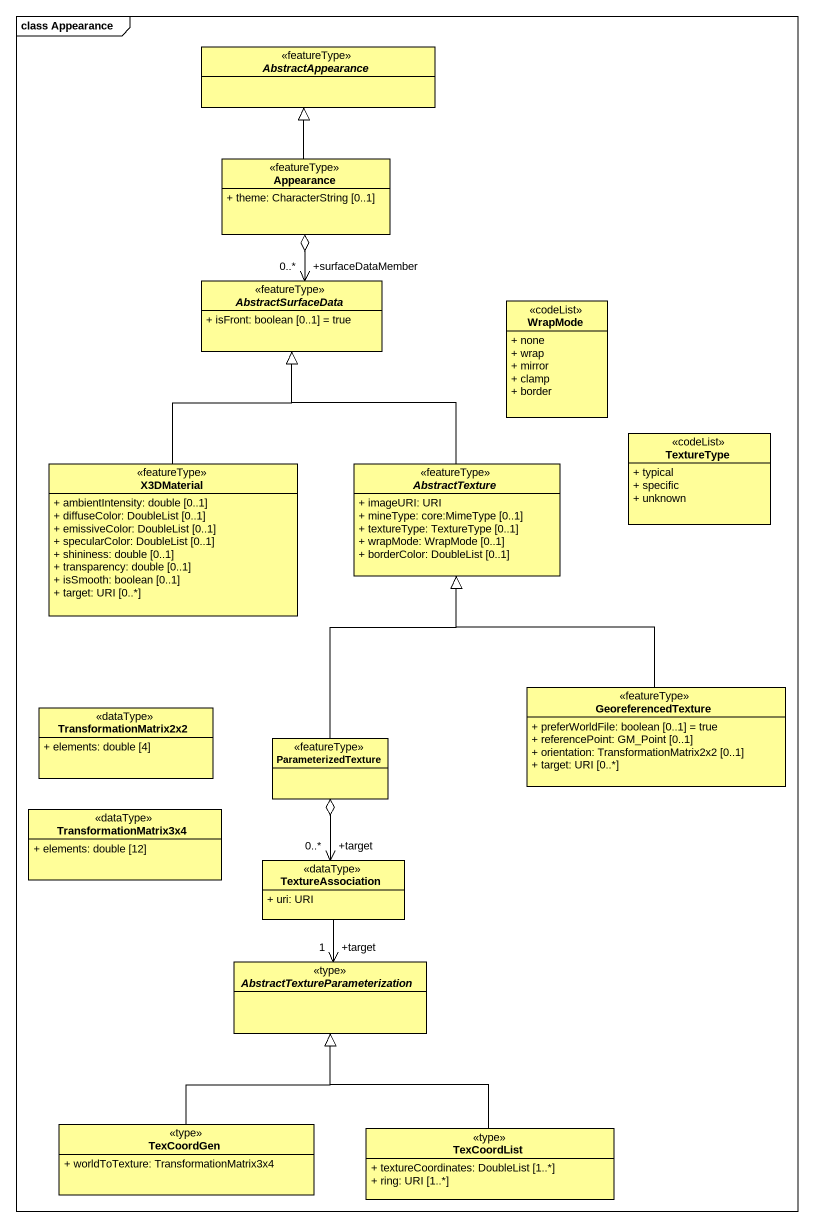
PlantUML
@startuml
mainframe class Appearance
hide circle
hide empty members
skinparam classAttributeIconSize 0
abstract class AbstractAppearance <<featureType>> #FFFE99
class Appearance <<featureType>> #FFFE99 {
  + theme: CharacterString [0..1]
}
abstract class AbstractSurfaceData <<featureType>> #FFFE99 {
  + isFront: boolean [0..1] = true
}
class WrapMode <<codeList>> #FFFE99 {
  + none
  + wrap
  + mirror
  + clamp
  + border
}
class X3DMaterial <<featureType>> #FFFE99 {
  + ambientIntensity: double [0..1]
  + diffuseColor: DoubleList [0..1]
  + emissiveColor: DoubleList [0..1]
  + specularColor: DoubleList [0..1]
  + shininess: double [0..1]
  + transparency: double [0..1]
  + isSmooth: boolean [0..1]
  + target: URI [0..*]
}
abstract class AbstractTexture <<featureType>> #FFFE99 {
  + imageURI: URI
  + mineType: core:MimeType [0..1]
  + textureType: TextureType [0..1]
  + wrapMode: WrapMode [0..1]
  + borderColor: DoubleList [0..1]
}
class TextureType <<codeList>> #FFFE99 {
  + typical
  + specific
  + unknown
}
class GeoreferencedTexture <<featureType>> #FFFE99 {
  + preferWorldFile: boolean [0..1] = true
  + referencePoint: GM_Point [0..1]
  + orientation: TransformationMatrix2x2 [0..1]
  + target: URI [0..*]
}
class TransformationMatrix2x2 <<dataType>> #FFFE99 {
  + elements: double [4]
}
class ParameterizedTexture <<featureType>> #FFFE99
class TransformationMatrix3x4 <<dataType>> #FFFE99 {
  + elements: double [12]
}
class TextureAssociation <<dataType>> #FFFE99 {
  + uri: URI
}
abstract class "AbstractTextureParameterization" as AbstractTextureParameterizat <<type>> #FFFE99
class TexCoordGen <<type>> #FFFE99 {
  + worldToTexture: TransformationMatrix3x4
}
class TexCoordList <<type>> #FFFE99 {
  + textureCoordinates: DoubleList [1..*]
  + ring: URI [1..*]
}
Appearance -up-|> AbstractAppearance
Appearance o--> "+surfaceDataMember\n0..*" AbstractSurfaceData
X3DMaterial -up-|> AbstractSurfaceData
AbstractTexture -up-|> AbstractSurfaceData
GeoreferencedTexture -up-|> AbstractTexture
ParameterizedTexture -up-|> AbstractTexture
ParameterizedTexture o--> "+target\n0..*" TextureAssociation
TextureAssociation --> "+target\n1" AbstractTextureParameterizat
TexCoordGen -up-|> AbstractTextureParameterizat
TexCoordList -up-|> AbstractTextureParameterizat
@enduml
